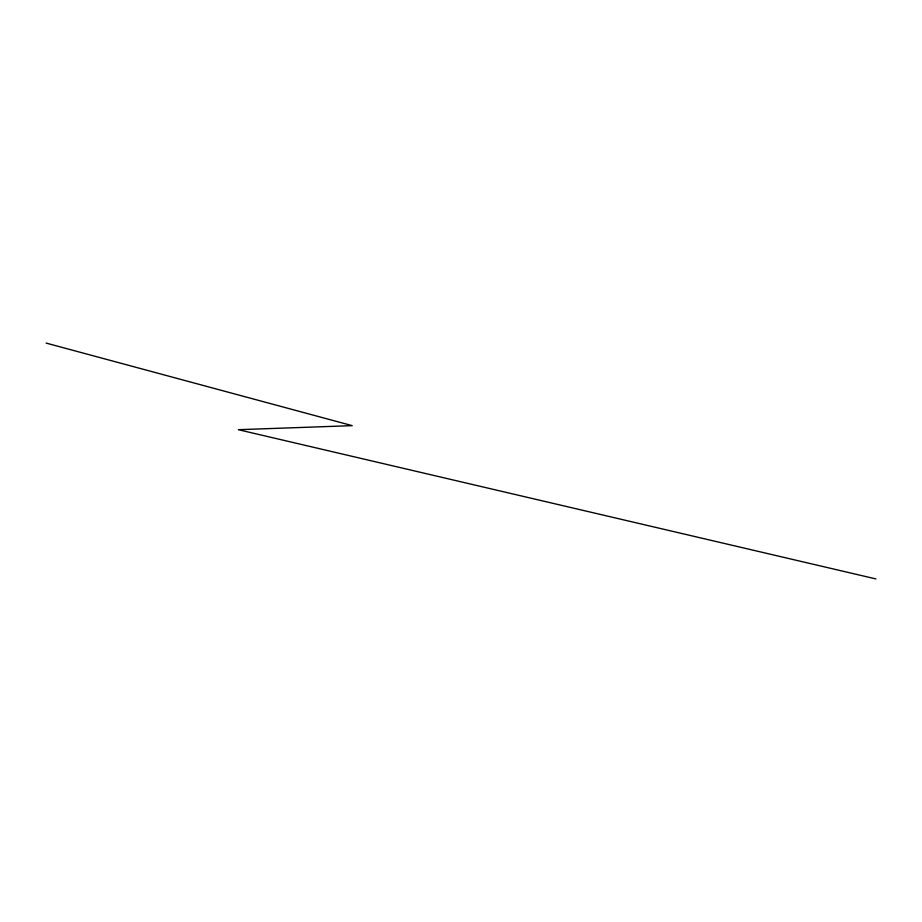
<?xml version="1.0" encoding="UTF-8"?>
<svg xmlns="http://www.w3.org/2000/svg" width="922" height="922" viewBox="0 0 922 922"><rect width="100%" height="100%" fill="white"/><g stroke="black" fill="none" stroke-linecap="round" stroke-linejoin="round"><path stroke-width="1.38" d="M875.9 578.924L238.314 429.687L352.227 425.653L46.1 343.076"/></g></svg>
